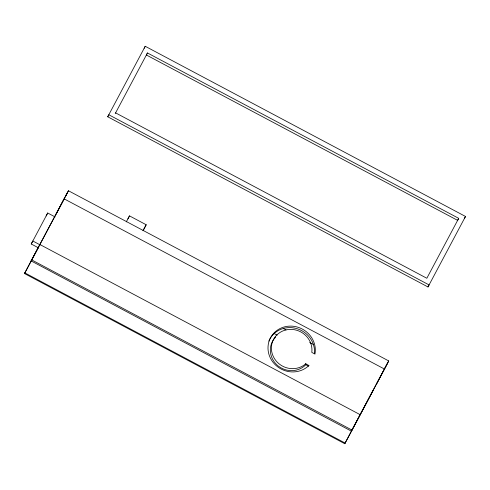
<?xml version="1.0" encoding="UTF-8"?>
<svg xmlns="http://www.w3.org/2000/svg" width="490" height="490" viewBox="0 0 490 490"><rect width="100%" height="100%" fill="white"/><g stroke="black" fill="none" stroke-linecap="round" stroke-linejoin="round"><path stroke-width="0.73" d="M373.386 389.979L344.776 443.72L24.5 273.543L64.117 198.842L384.393 369.013M68.441 190.757L56.136 214.124M344.776 443.707L388.717 360.922L68.441 190.751L65.709 195.853M388.717 360.934L376.406 384.295M38.594 247.903L31.244 243.996L32.812 241.007L40.162 244.914M46.14 215.992L47.708 213.003L55.058 216.911M107.727 116.785L108.792 114.752L429.069 284.923L427.997 286.962L107.727 116.785L145.224 46.281L465.5 216.458L464.428 218.491M144.158 48.32L145.224 46.281M147.465 52.963L146.394 54.996L457.636 220.371L458.707 218.338L147.465 52.963L115.236 113.564M127.915 218.871L129.489 215.882L146.192 224.757L143.203 230.404M305.356 364.511L305.723 363.807L308.902 365.497L308.529 366.195L305.356 364.511A20.531 19.392 27.7 0 0 305.956 363.954M31.244 243.996L47.708 213.003M31.097 260.968L67.553 192.454M38.465 247.328L25.841 271.05M126.297 221.872L129.489 215.882M143 230.747L146.192 224.757M458.707 218.338L426.833 278.259L115.591 112.872M427.997 286.962L465.5 216.458M387.829 362.631L351.373 431.139L31.121 260.919M25.462 271.754L24.5 273.543M283.3 328.508L286.001 329.942M309.643 342.504L313.698 344.66M273.812 333.335L277.193 335.129M39.831 244.486L360.107 414.656M31.666 259.884L351.943 430.055M24.843 272.881L345.119 443.052M305.546 364.983A20.531 19.392 27.7 0 1 276.875 364.817A20.531 19.392 27.7 0 1 275.692 337.04M305.723 363.807A20.531 19.392 27.7 0 1 273.561 357.051A20.531 19.392 27.7 0 1 288.206 329.531A20.531 19.392 27.7 0 1 311.793 352.396L314.972 354.086A23.955 22.62 27.7 0 0 288.016 326.236A23.955 22.62 27.7 0 0 270.725 358.735A23.955 22.62 27.7 0 0 308.902 365.497M268.857 341.113A23.955 22.62 27.7 0 1 296.321 328.484A23.955 22.62 27.7 0 1 314.457 353.615"/></g></svg>
